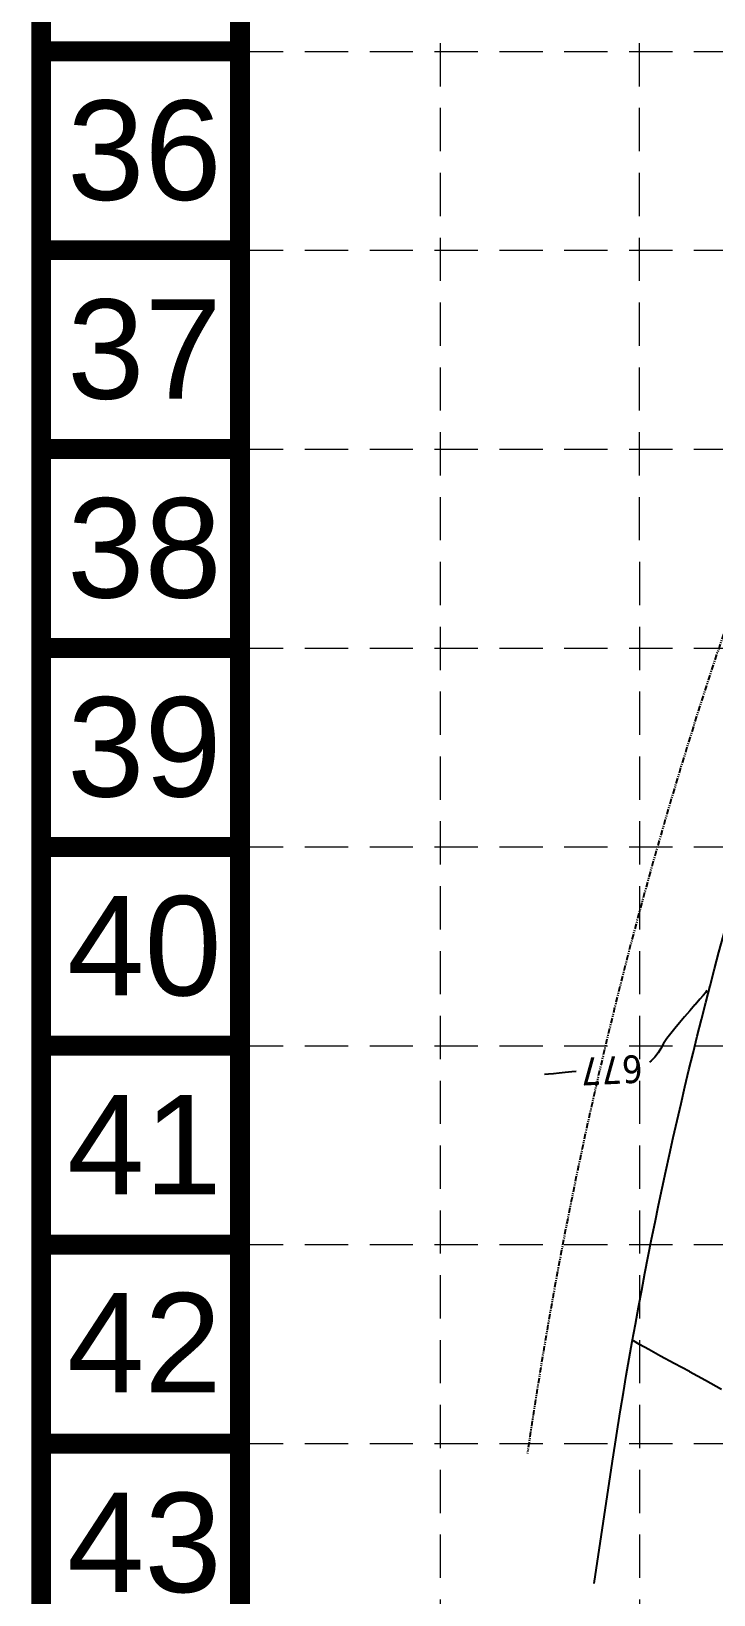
# Model space of a CAD drawing. Header units: inches. Extents: x 6967 to 7890, y 13663 to 15138.
# Drawn here: x 6967.4 to 7046.4, y 14130 to 14310.8 of the extents above; entities that cross this region are included whole.
import ezdxf
from ezdxf.enums import TextEntityAlignment as Align

# ---------------------------------------------------------------- set-up
doc = ezdxf.new("R2010")
doc.units = ezdxf.units.IN
doc.header["$MEASUREMENT"] = 0
doc.linetypes.add('HIDDEN', pattern=[0.375, 0.25, -0.125])
doc.linetypes.add('xGWI003pt$0$PHANTOM2', pattern=[1.25, 0.625, -0.125, 0.125, -0.125, 0.125, -0.125])
for name, color, linetype in [('BASE', 7, 'Continuous'), ('EC', 35, 'Continuous'), ('GRID', 254, 'HIDDEN'), ('V-ROAD-BACK-P', 2, 'Continuous'), ('xGWI003pt$0$C-PROP-ADJ-E', 6, 'xGWI003pt$0$PHANTOM2')]:
    doc.layers.add(name, color=color, linetype=linetype)
doc.styles.add('L80', font='TAHOMA.TTF', dxfattribs={"height": 3.2})
doc.styles.get("Standard").update_dxf_attribs({"font": 'ARIAL.TTF'})

msp = doc.modelspace()

# ---------------------------------------------------------------- linework, layer by layer
at = {"layer": 'BASE', "const_width": 2.3}
for points in [[(7888.68, 13664.43), (7888.68, 15136.57), (6968.59, 15136.57), (6968.59, 13664.43)], [(7865.68, 13687.43), (7865.68, 15113.57), (6991.59, 15113.57), (6991.59, 13687.43)]]:
    msp.add_lwpolyline(points, close=True, dxfattribs=at)
for points in [[(6991.59, 14308.49), (6968.59, 14308.49)], [(6991.59, 14285.49), (6968.59, 14285.49)], [(6991.59, 14262.49), (6968.59, 14262.49)], [(6991.59, 14239.48), (6968.59, 14239.48)], [(6991.59, 14216.48), (6968.59, 14216.48)], [(6991.59, 14193.48), (6968.59, 14193.48)], [(6991.59, 14170.48), (6968.59, 14170.48)], [(6991.59, 14147.47), (6968.59, 14147.47)]]:
    msp.add_lwpolyline(points, dxfattribs=at)
at = {"layer": 'EC', "color": 35, "extrusion": (0.7571, -0.653299, 0), "elevation": -3942.52}
msp.add_lwpolyline([(15351.45, 677), (15350.54, 677)], dxfattribs=at)
at = {"layer": 'EC', "color": 35, "extrusion": (0.756565, -0.653919, 0), "elevation": -3955.08}
msp.add_lwpolyline([(15349.06, 677), (15348.22, 677)], dxfattribs=at)
at = {"layer": 'EC', "color": 35, "elevation": 677}
for points in [[(7045.15, 14199.31), (7044.76, 14198.86)], [(7045.55, 14199.78), (7045.41, 14199.6)], [(7045.62, 14199.85), (7045.55, 14199.78)], [(7042.42, 14196.13), (7041.87, 14195.48)], [(7040.26, 14193.17), (7039.94, 14192.65)], [(7040.58, 14193.73), (7040.26, 14193.17)], [(7039.94, 14192.65), (7039.57, 14192.16)], [(7037.79, 14158.93), (7037.08, 14159.34)], [(7040.23, 14157.6), (7038.86, 14158.34)], [(7043.56, 14155.79), (7041.81, 14156.74)]]:
    msp.add_lwpolyline(points, dxfattribs=at)
at = {"layer": 'EC', "color": 35, "extrusion": (0.757432, -0.652914, 0), "elevation": -3934.69}
msp.add_lwpolyline([(15355.28, 677), (15354.9, 677)], dxfattribs=at)
at = {"layer": 'EC', "color": 35, "extrusion": (0.760293, -0.64958, 0), "elevation": -3867.23}
msp.add_lwpolyline([(15368.75, 677), (15367.83, 677)], dxfattribs=at)
at = {"layer": 'EC', "color": 35, "extrusion": (0.758305, -0.6519, 0), "elevation": -3914.17}
msp.add_lwpolyline([(15357.79, 677), (15356.86, 677)], dxfattribs=at)
at = {"layer": 'EC', "color": 35, "extrusion": (0.803188, -0.595725, 0), "elevation": -2800.7}
msp.add_lwpolyline([(15595.92, 677), (15595.17, 677)], dxfattribs=at)
at = {"layer": 'EC', "color": 35, "extrusion": (0.768454, -0.639905, 0), "elevation": -3672.4}
msp.add_lwpolyline([(15414.7, 677), (15413.95, 677)], dxfattribs=at)
at = {"layer": 'EC', "color": 35, "extrusion": (0.847587, -0.530657, 0), "elevation": -1564.5}
msp.add_lwpolyline([(15767.24, 677), (15766.55, 677)], dxfattribs=at)
at = {"layer": 'EC', "color": 35, "extrusion": (0.560289, -0.828297, 0), "elevation": -7811.01}
msp.add_lwpolyline([(13781.97, 677), (13781.74, 677)], dxfattribs=at)
at = {"layer": 'EC', "color": 35, "extrusion": (0.70284, -0.711348, 0), "elevation": -5147.87}
msp.add_lwpolyline([(14982.41, 677), (14981.79, 677)], dxfattribs=at)
at = {"layer": 'EC', "color": 35, "extrusion": (0.101747, -0.99481, 0), "elevation": -13401.55}
for points in [[(8434.6, 677), (8434.14, 677)], [(8435.17, 677), (8434.6, 677)], [(8435.83, 677), (8435.17, 677)], [(8436.56, 677), (8435.83, 677)], [(8437.33, 677), (8436.56, 677)], [(8437.82, 677), (8437.33, 677)]]:
    msp.add_lwpolyline(points, dxfattribs=at)
at = {"layer": 'EC', "color": 35, "extrusion": (-0.482227, -0.876046, 0), "elevation": -15797.69}
msp.add_lwpolyline([(-661.16, 677), (-662.38, 677)], dxfattribs=at)
at = {"layer": 'EC', "color": 35, "extrusion": (0.477471, 0.878648, 0), "elevation": 15801.04}
msp.add_lwpolyline([(572.16, 677), (573.96, 677)], dxfattribs=at)
at = {"layer": 'EC', "color": 35, "extrusion": (-0.481028, -0.876705, 0), "elevation": -15798.6}
msp.add_lwpolyline([(-632.1, 677), (-634.21, 677)], dxfattribs=at)
at = {"layer": 'EC', "color": 35, "extrusion": (-0.485012, -0.874507, 0), "elevation": -15795.56}
msp.add_lwpolyline([(-701.84, 677), (-703.98, 677)], dxfattribs=at)
at = {"layer": 'GRID', "color": 252, "linetype": 'HIDDEN', "lineweight": 0, "ltscale": 20}
for p, q in [((7014.81, 13779.44), (7014.68, 15112.71)), ((7037.91, 13779.44), (7037.62, 15112.7)), ((6991.59, 14308.49), (7865.68, 14308.49)), ((6991.59, 14285.49), (7865.68, 14285.49)), ((6991.59, 14262.49), (7865.68, 14262.49)), ((6991.59, 14239.48), (7865.68, 14239.48)), ((6991.59, 14216.48), (7865.68, 14216.48)), ((6991.59, 14193.48), (7865.68, 14193.48)), ((6991.59, 14170.48), (7865.68, 14170.48)), ((6991.59, 14147.47), (7865.68, 14147.47))]:
    msp.add_line(p, q, dxfattribs=at)
at = {"layer": 'V-ROAD-BACK-P', "color": 7}
msp.add_lwpolyline([(7032.54, 14131.28), (7034.67, 14145.44, -0.029696), (7048.02, 14208.17)], format="xyb", dxfattribs=at)
at = {"layer": 'xGWI003pt$0$C-PROP-ADJ-E', "color": 253}
msp.add_arc((7559.18, 14068.52), 540, 153.2717, 171.7172, dxfattribs=at)

# ---------------------------------------------------------------- texts
at = {"layer": 'BASE'}
for s, p in [('36', (6980.53, 14297.06)), ('37', (6980.53, 14274.06)), ('38', (6980.53, 14251.06)), ('39', (6980.53, 14228.05)), ('40', (6980.53, 14205.05)), ('41', (6980.53, 14182.05)), ('42', (6980.51, 14159.14)), ('43', (6980.53, 14136.04))]:
    msp.add_text(s, height=11.501, dxfattribs=at).set_placement(p, align=Align.MIDDLE_CENTER)
at = {"layer": 'EC', "color": 35, "insert": (7038.23, 14189.23, 677), "char_height": 3.2, "width": 8.4008, "attachment_point": 1, "rotation": 182.915, "style": 'L80'}
msp.add_mtext('\\fTahoma|b0|i0|c0|p34;\\W1.0000000000;\\T1.0000000000;\\o\\l677', dxfattribs=at)

doc.saveas('drawing.dxf')
